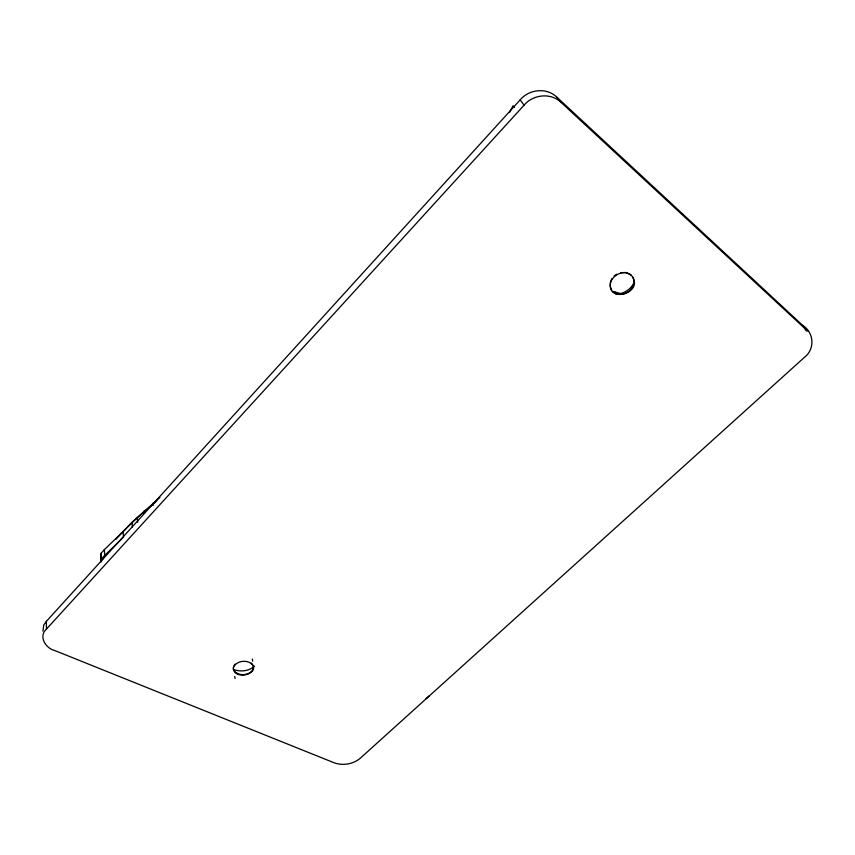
<?xml version="1.0" encoding="UTF-8"?>
<svg xmlns="http://www.w3.org/2000/svg" width="855" height="855" viewBox="0 0 855 855"><rect width="100%" height="100%" fill="white"/><g stroke="black" fill="none" stroke-linecap="round" stroke-linejoin="round"><path stroke-width="1.28" d="M122.575 538.158L104.716 555.387L101.307 559.138L100.954 561.874L100.986 553.367L104.374 549.626L137.26 517.82L156.754 500.88M610.62 281.263C605.682 305.224 646.188 292.463 631.076 275.043M233.362 668.054C235.777 659.846 250.216 658.799 253.625 666.708M253.614 667.958C251.124 676.081 236.867 677.117 233.383 669.305M634.143 282.353C631.268 289.001 624.385 293.329 617.331 294.248M611.079 280.355L611.998 278.516M509.473 112.582L513.075 105.721L514.315 107.42M233.864 665.746L235.104 664.1M806.383 330.971L802.674 325.37L557.033 97.331C546.965 87.189 528.989 89.123 520.129 99.907L46.394 621.329L43.733 625.026L42.91 631.15M807.815 331.238L561.243 102.568C551.09 92.351 532.996 94.36 524.072 105.197L46.437 629.12C38.09 636.537 45.849 648.56 54.944 650.612L333.974 762.713C342.695 765.995 353.275 764.252 360.361 758.161L803.999 357.732C815.093 349.556 814.388 332.766 802.674 325.37M115.724 539.537L131.606 522.533L159.917 497.45M425.95 698.834L429.221 695.885M254.555 666.184C248.955 671.186 240.469 672.137 233.586 669.444M614.072 276.09L616.701 274.166M620.73 272.681L625.913 272.489L630.295 274.498M612.276 291.245L620.527 293.554M612.992 291.705C621.938 299.72 638.482 288.306 632.796 277.223M631.385 275.46C622.44 267.22 605.629 278.848 611.539 289.984M102.739 559.715L100.633 556.103M251.349 663.042C261.416 674.488 233.126 681.04 233.276 667.52M557.033 97.331L561.243 102.568M520.129 99.907L524.072 105.197M614.788 291.95L616.273 294.109M252.311 659.023L252.695 661.182M234.708 676.401L235.05 678.571M153.227 502.943L153.472 505.187M143.544 511.247L143.768 513.492M137.26 517.82L137.676 522.352M132.033 522.875L132.429 527.407M123.067 531.543L123.515 537.25M104.374 549.626L104.716 555.387M100.986 553.367L101.446 561.682M46.394 621.329L46.437 629.12"/></g></svg>
